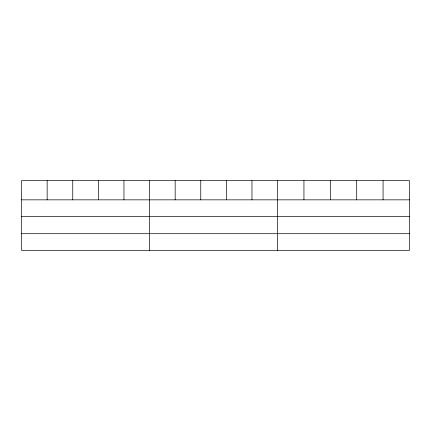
<?xml version="1.0" encoding="UTF-8"?>
<svg xmlns="http://www.w3.org/2000/svg" width="431" height="431" viewBox="0 0 431 431"><rect width="100%" height="100%" fill="white"/><g stroke="black" fill="none" stroke-linecap="round" stroke-linejoin="round"><path stroke-width="0.65" d="M409.45 216.518L409.45 180.621L21.55 180.621L21.55 250.379L409.45 250.379L409.45 216.518L21.55 216.518M21.55 199.839L409.45 199.839M21.55 233.699L409.45 233.699M383.073 180.621L383.073 199.839M356.696 180.621L356.696 199.839M330.318 180.621L330.318 199.839M303.941 180.621L303.941 199.839M277.564 180.621L277.564 250.379M251.963 180.621L251.963 199.839M226.361 180.621L226.361 199.839M200.76 180.621L200.76 199.839M175.158 180.621L175.158 199.839M149.557 180.621L149.557 250.379M123.956 180.621L123.956 199.839M98.354 180.621L98.354 199.839M72.753 180.621L72.753 199.839M47.151 180.621L47.151 199.839"/></g></svg>
